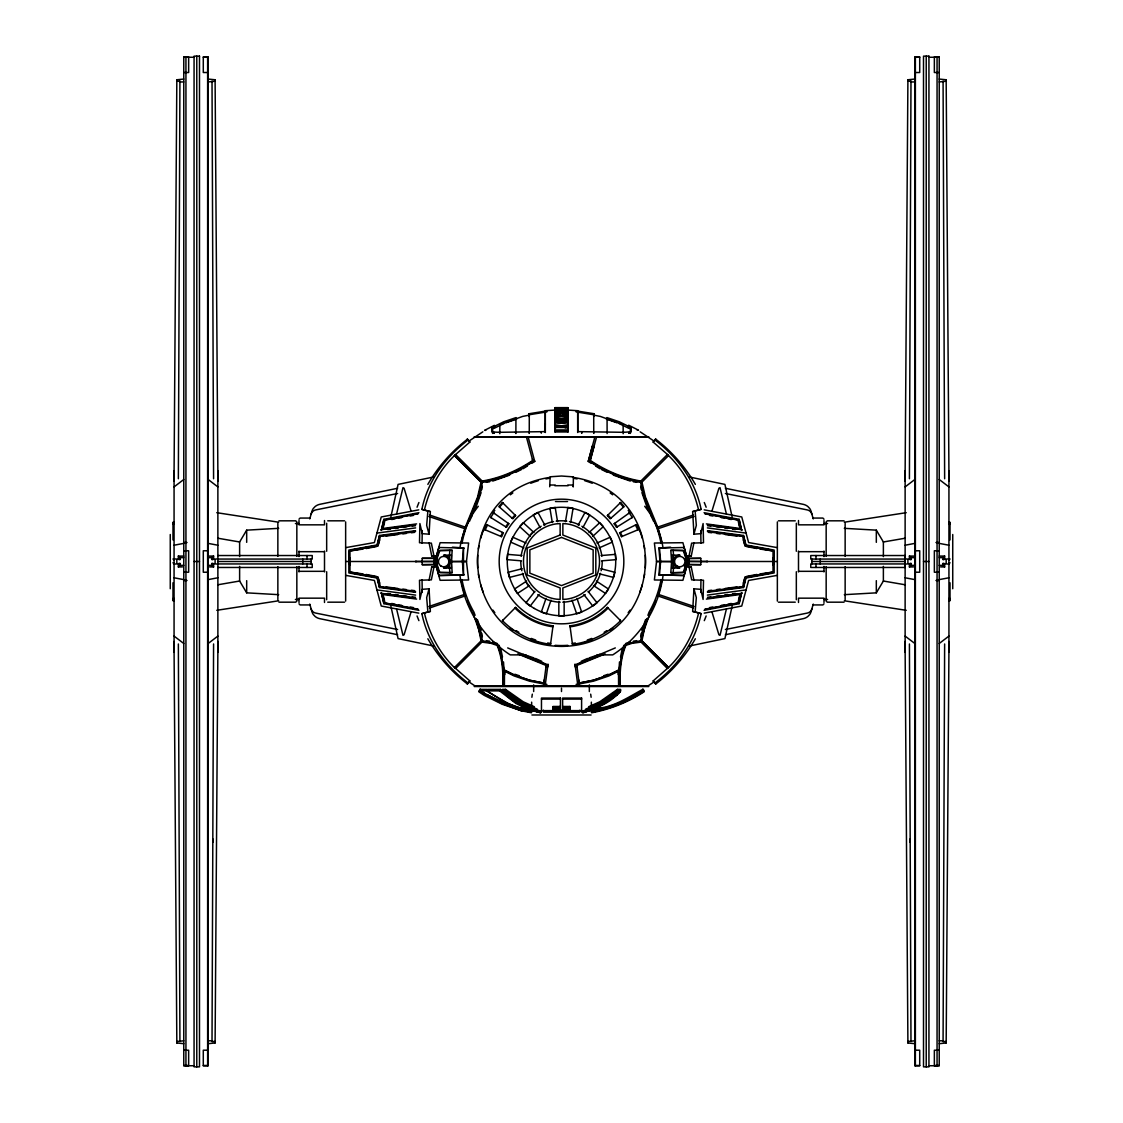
<?xml version="1.0" encoding="UTF-8"?>
<svg xmlns="http://www.w3.org/2000/svg" width="1123" height="1123" viewBox="0 0 1123 1123"><rect width="100%" height="100%" fill="white"/><g stroke="black" fill="none" stroke-linecap="round" stroke-linejoin="round"><path stroke-width="1.5" d="M415.468 530.716L379.504 535.489L377.033 544.978L348.846 550.088L348.846 559.394L348.846 572.912L377.033 578.022L379.504 587.511L415.468 592.284M348.958 552.193L348.986 561.949L350.109 561.949L350.067 557.963M414.598 531.811L380.402 536.331L377.96 545.82L349.969 550.944L349.969 558.65L349.969 572.056L377.96 577.18L380.402 586.669L414.598 591.189M505.645 422.585L522.63 416.422L529.284 415.103L529.284 416.422L528.765 413.797L546.789 410.892L546.859 411.902L528.961 414.794M545.343 412.38L545.329 432.495L545.231 431.064M568.154 407.789L554.846 407.789L568.154 407.789L568.112 410.934M594.235 416.408L594.249 413.769L576.211 410.864L576.141 411.902L594.039 414.794M744.577 579.131L745.04 577.18L773.031 572.056L773.031 550.944L745.04 545.82L742.598 536.331L708.402 531.811M707.532 592.284L743.496 587.511L745.967 578.022L774.154 572.912L774.154 563.606L774.154 550.088L745.967 544.978L743.496 535.489L707.532 530.716M492.618 433.422L492.632 428.354M529.284 415.103L529.256 433.394L528.961 431.92M555.604 428.06L554.86 427.47L568.14 427.47L568.013 431.948L554.987 431.948L554.86 428.425M178.36 478.749L179.919 81.221L176.83 81.221L176.83 79.775L183.765 79.059M208.176 1043.688L215.097 1042.958L215.097 1041.498L212.022 1041.498L213.581 643.97M212.809 842.348L212.823 838.853M515.934 418.711L515.878 433.548L515.401 432.144M909.419 478.749L910.978 81.221L907.903 81.221L907.903 79.775L914.824 79.059M939.235 1043.688L946.17 1042.958L946.17 1041.512L943.081 1041.512L944.64 643.984M429.042 580.324L431.765 566.834L434.025 566.694L431.358 579.861L419.497 580.254L419.89 599.443L422.206 589.322L429.056 588.817L430.362 611.417L421.883 613.649C427.61 641.879 445.396 665.799 468.066 682.981L467.28 684.005L469.849 680.945L454.506 667.469L481.683 640.25L476.391 620.542M499.819 433.717L499.861 424.803L504.171 423.09M685.9 556.306L688.975 556.306L691.642 543.139L703.503 542.746L703.11 523.557L700.794 533.678L693.944 534.183L692.638 511.583L701.117 509.351C695.39 481.121 677.604 457.201 654.934 440.019L655.72 438.995L653.151 442.055L668.045 454.955L667.694 456.359M174.009 481.234L176.83 79.775M215.097 1042.958L217.932 641.486M348.986 561.949L348.986 561.051L350.109 561.051L350.067 565.037M772.933 565.037L772.891 561.051L774.154 561.5L772.891 561.949L772.933 557.963M907.903 79.775L905.068 481.234L905.068 479.198M946.17 1042.958L948.991 641.514M348.986 561.051L348.958 564.027M774.014 561.949L774.042 552.193M422.037 543.139L422.262 530.533M700.738 592.467L700.963 579.861M429.449 514.966L465.975 527.375L478.131 497.517L481.655 482.722L454.478 455.517L469.849 442.055L467.28 438.995L468.066 440.019C445.396 457.201 427.61 481.121 421.883 509.351L427.877 510.937L426.67 525.367L429.056 534.183L422.206 533.678L419.89 523.557L419.497 542.746L431.358 543.139L434.025 556.306L437.1 556.306M695.362 638.776A154.427 154.427 0 0 1 655.734 684.019L654.934 682.981C677.604 665.799 695.39 641.879 701.117 613.649L695.123 612.063L696.33 597.633L693.944 588.817L700.794 589.322L703.11 599.443L703.503 580.254L691.642 579.861L688.975 566.694L691.235 566.834L693.958 580.324M531.488 710.241L530.112 710.677M502.936 685.591C503.23 672.144 502.36 657.924 497.11 645.402L491.018 643.325L481.978 642.117M503.385 684.693C503.595 671.357 502.837 657.194 497.559 644.827L491.579 642.693L482.525 641.486L455.629 668.466M504.409 685.606L504.494 670.15L514.46 675.077L529.677 680.257L543.827 683.079L543.995 682.166M433.955 561.668L434.138 558.243L435.878 558.454L422.262 558.328L421.953 561.654L435.598 561.486L421.953 561.346L422.262 564.672L435.878 564.546L422.262 564.672M688.975 564.771L689.045 561.332L701.047 561.346L700.738 564.672L687.122 564.546L700.738 564.672M435.794 564.616L438.882 575.509L463.504 575.046L462.381 561.444L463.504 547.954L452.415 547.168M568.112 417.559L561.5 416.451L554.888 417.503M568.098 424.269L561.5 423.189L554.902 424.269M568.14 427.47L565.15 427.905M449.832 572.8L449.088 561.598L451.418 561.458L449.088 561.402L449.832 550.2L452.176 550.34L451.418 561.542L452.176 572.66L439.781 572.477L436.061 561.626M463.504 575.046L463.504 547.954M670.824 572.66L671.582 561.458L670.824 550.34L673.168 550.2L673.912 561.402L671.582 561.542L673.912 561.598L673.168 572.8L670.824 572.66L683.219 572.477L686.939 561.626M578.991 682.152L579.173 683.079L593.323 680.257L608.554 675.091L618.506 670.15L618.591 685.606M618.913 670.993L608.905 675.934L593.562 681.142L579.271 683.977L579.089 683.051L593.309 680.229L608.54 675.063L618.998 669.94L623.798 645.318M618.183 674.53L618.506 670.15M544.655 431.092L545.329 423.806M427.877 510.937L430.362 511.583L429.056 534.183M695.123 612.063L692.638 611.417L693.944 588.817M687.206 564.616L684.118 575.509L658.892 574.92L660.001 561.458L658.892 548.08L670.585 547.168M659.496 575.046L660.619 561.444L659.496 547.954M544.122 681.24L544.318 679.752M546.003 666.851L546.283 664.746L522.602 655.425M547.645 667.174L548.038 664.142L545.132 685.858L474.72 685.76L469.063 681.97M543.49 685.746L546.283 664.746M550.523 644.363L553.021 625.848A64.909 64.909 0 0 1 515.597 607.403L502.444 620.654A83.509 83.509 0 0 0 550.523 644.363L550.719 643.437A82.639 82.639 0 0 1 547.659 642.974M541.033 712.235L541.174 711.182C527.403 707.644 514.755 699.98 504.381 690.364L502.851 690.364C509.575 701.833 527.389 708.894 540.57 712.754L541.033 712.235C527.15 708.669 514.418 700.949 503.96 691.249L504.381 690.364M531.867 697.271L532.316 694.168M481.781 489.656L482.314 486.245M640.657 636.727L641.191 633.316M619.489 661.938L618.998 669.94M565.459 521.676L567.845 507.399L573.081 508.27L570.695 522.546M460.991 543.209L464.768 528.666M594.249 413.769L593.716 416.422L593.716 415.103L600.37 416.436L617.355 422.599M553.021 625.848L552.839 626.788A65.794 65.794 0 0 1 515.036 608.133L515.597 607.403M594.039 431.92L593.744 433.38L593.716 415.103M661.686 581.433L658.766 592.747M688.975 556.306L691.235 556.166L693.958 542.676M620.514 657.025L622.212 648.841M390.874 516.861L398.089 484.406L433.843 476.938M396.573 514.067L402.989 487.635L404.083 488.252L411.116 511.302M726.427 608.933L720.011 635.365L718.917 634.748L711.884 611.698M732.126 606.139L724.911 638.594L689.157 646.062M350.558 550.2L377.188 545.427L379.504 535.489M772.442 572.8L745.812 577.573L743.496 587.511M430.362 511.583L424.368 510.151C429.267 489.347 439.374 469.793 455.04 455.04M692.638 611.417L698.632 612.849C693.733 633.653 683.626 653.207 667.96 667.96L666.627 667.624M486.68 694.716L503.202 702.83L522.265 709.273L522.532 708.178M686.616 566.834L682.91 580.296L654.386 579.973L656.562 561.332L671.68 561.542L656.562 561.668L654.386 543.027L682.91 542.704L686.616 556.166L691.235 556.166M744.521 579.314L742.598 586.669L708.402 591.189M379.504 587.511L377.188 577.573L350.558 572.8M383.912 603.683L381.329 592.621L383.912 603.683L418.935 610.322M418.303 609.256L384.81 602.897L382.55 594.474L382.732 593.772L415.131 598.208M384.81 602.897L384.992 602.195M738.008 520.805L738.19 520.103L704.697 513.744M739.088 519.317L741.671 530.379L739.088 519.317L704.065 512.678M707.869 524.792L740.268 529.228L738.19 520.103M772.442 550.2L745.812 545.427L743.496 535.489M379.714 539.938L377.96 545.82M743.286 583.062L745.04 577.18M383.912 519.317L381.329 530.379L383.912 519.317L418.935 512.678M415.131 524.792L382.732 529.228L382.55 528.526L384.81 520.103L418.303 513.744M382.732 529.228L384.543 522.49M591.175 463.28L588.255 461.469L592.411 445.943M593.983 446.477L590.066 461.09C605.185 471.211 622.296 478.58 640.264 481.641L667.469 454.464M738.457 600.51L740.268 593.772L707.869 598.208M704.697 609.256L738.19 602.897L740.268 593.772M739.088 603.683L741.671 592.621L739.088 603.683L704.065 610.322M349.969 572.056L362.897 573.909M480.153 689.382L478.735 691.698L484.21 695.362L502.346 704.303L521.493 710.803L502.557 703.798L479.044 691.249M588.255 461.469L594.811 437.17L648.28 437.24M590.066 461.09L596.524 437.156M773.031 550.944L760.103 549.091M429.056 588.817L426.67 597.633L427.877 612.063M693.944 534.183L696.33 525.367L695.123 510.937M437.156 556.896L438.461 552.221M684.539 570.779L685.844 566.104M435.794 558.384L438.882 547.491L464.108 548.08M309.737 518.91L312.166 510.628A9.447 9.447 0 0 1 313.359 508.41L315.128 506.543A10.991 10.991 0 0 1 319.873 504.311L397.612 488.28M813.263 604.09L810.834 612.372A9.447 9.447 0 0 1 809.641 614.59L807.872 616.457A10.991 10.991 0 0 1 803.127 618.689L725.388 634.72M411.116 611.698L404.083 634.748L402.989 635.365L396.573 608.933M711.884 511.302L718.917 488.252L720.011 487.635L726.427 514.067M479.886 690.827L486.399 690.827L487.27 689.382L480.841 689.382L479.886 690.827L503.511 703.391L520.286 709.118L522.967 709.118L523.472 707.476M350.109 561.051L350.109 561.949M377.96 577.18L379.714 583.062M745.04 545.82L743.286 539.938M772.891 561.949L772.891 561.051M481.051 492.758L475.113 509.674M641.921 630.214L645.514 619.77M520.286 709.118L520.833 707.476M465.301 527.136L477.556 497.096L481.051 482.188L454.506 455.643M463.308 535.194L465.441 528.891L428.93 516.496M630.368 429.084L631.098 427.596L619.363 421.813L606.953 417.602L606.42 419.174L617.187 422.824M436.061 561.374L439.781 550.523L452.176 550.34M546.017 598.405L541.314 612.105L546.34 613.818L551.042 600.131M646.609 620.528L641.303 640.25L668.48 667.455L653.151 680.945L655.72 684.005M650.175 612.695L644.209 629.694L641.949 640.812L668.494 667.357M646.722 618.576L642.061 632.151L640.728 640.728L625.076 644.363M647.915 615.32L649.094 612.077A101.14 101.14 0 0 0 661.012 579.608M582.43 712.754C595.611 708.894 613.425 701.833 620.149 690.364L618.619 690.364C608.245 699.98 595.597 707.644 581.826 711.182L583.188 712.754L590.459 710.269L583.497 712.235L583.356 711.182L586.122 710.41M620.57 691.249L616.527 695.362L602.939 704.303L581.967 712.235M505.575 689.382L502.571 689.382L502.107 690.308L505.168 690.308L505.575 689.382L523.262 701.791L534.394 706.76M503.609 690.378L502.599 691.698M628.894 433.338L629.596 431.892L631.098 431.962L631.098 426.866M650.919 611.193L656.071 600.665M484.364 529.495L486.75 524.638L503.413 532.849L501.532 536.654L484.364 529.495L485.15 529.874L487.536 525.031M502.627 532.47L500.746 536.275L501.532 536.654M504.087 670.993L514.095 675.934L529.438 681.142L543.729 683.977L543.911 683.065L529.677 680.243L514.46 675.077L504.002 669.94L503.511 661.952M628.908 433.31L629.596 431.892L623.883 432.313M500.409 689.382L488.042 689.382L487.129 690.884L499.637 690.884L500.409 689.382L504.101 693.003M578.177 525.115L585.069 512.383L589.729 514.91L582.837 527.642M239.62 556.615L239.62 541.974L246.681 530.154L278.672 528.329M844.328 594.671L876.319 592.846L883.38 581.026L883.38 566.385M595.106 585.041L597.282 581.7M491.439 517.928L490.709 517.45L493.713 512.958L494.443 513.436M490.709 517.45L506.459 527.277L508.831 523.753L493.713 512.958M499.202 645.332L504.002 669.94M653.151 442.055L653.937 441.03L640.138 431.808M534.871 591.372L525.985 602.798L530.168 606.069L539.068 594.643M549.709 486.764L550.158 476.784L561.5 476.012L573.376 476.882L573.263 486.891L572.842 486.203M502.402 502.486L498.851 506.557L512.804 518.798L515.597 515.597L502.402 502.486L503.062 503.062L499.496 507.133M512.144 518.222L514.952 515.022L515.597 515.597M502.444 620.654L503.062 619.938M468.066 682.981L469.849 680.945M530.435 534.702L532.232 532.751M536.878 710.41L539.644 711.182L539.503 712.235L532.541 710.269L534.071 710.269M299.013 519.163L300.094 518.068L310.088 518.068M456.359 667.638L454.941 668.059C439.444 653.151 429.239 633.681 424.368 612.849L430.362 611.417M823.987 603.837L822.906 604.932L812.912 604.932M179.919 565.346L179.919 563.423L178.346 564.209L178.346 566.918L179.919 565.346L183.765 565.346M212.022 557.654L213.595 556.082L213.595 558.791L212.022 559.577L212.022 557.654L208.176 557.654M607.403 515.597L620.598 502.486L624.149 506.557L610.196 518.798L607.403 515.597L608.048 515.022L610.856 518.222M668.494 455.643L641.345 482.722L643.633 493.811L649.571 510.656L657.025 527.361L693.551 514.966M910.978 565.346L910.978 563.423L909.405 564.209L909.405 566.918L910.978 565.346L914.824 565.346M943.081 557.654L944.654 556.082L944.654 558.791L943.081 559.577L943.081 557.654L939.235 557.654M533.593 710.803L519.051 703.798L520.581 703.798M585.588 709.203L600.005 702.759L617.804 690.252L620.865 690.252L620.429 689.382L617.425 689.382L599.738 701.791L588.606 706.76M602.419 703.798L615.193 694.884L619.04 691.249L618.619 690.364M620.401 691.698L615.193 694.884M616.148 695.362L620.022 691.698L619.391 690.378M589.084 532.499L599.738 522.7L603.332 526.603L592.677 536.415M620.598 502.486L619.938 503.062L623.504 507.133M507.807 694.884L506.473 695.362L502.43 691.249M174.065 486.905L183.765 479.507M208.176 643.493L217.876 636.095M905.124 486.905L914.824 479.507M939.235 643.493L948.935 636.095M506.852 695.362L502.978 691.698L503.96 691.249M605.395 702.759L614.604 695.881M632.291 517.45L616.541 527.277L614.169 523.753L629.287 512.958L632.291 517.45L631.561 517.928M602.125 702.816L616.345 693.972M602.939 704.303L616.724 694.884M482.862 431.808L469.063 441.03L469.849 442.055M628.557 513.436L629.287 512.958M614.169 523.753L614.899 523.262L617.257 526.799L616.541 527.277M474.72 685.76L648.28 685.76L653.937 681.97M591.526 712.235C610.14 708.852 628.15 701.594 643.956 691.249M642.96 689.031L643.76 690.238L637.976 693.972L620.036 702.816L601.086 709.245L591.33 711.196L591.639 712.768C610.308 709.371 628.389 702.086 644.251 691.698L642.707 689.382C627.504 697.565 610.701 709.357 592.677 708.178M526.617 581.11L514.488 589.028L517.394 593.477L529.523 585.56M526.476 437.156L532.709 460.43C517.478 470.565 500.311 478.061 482.202 481.037M532.386 459.04L532.934 461.104C517.815 471.225 500.718 478.58 482.736 481.641L455.531 454.464M523.065 468.712L527.445 466.003M531.825 463.28L534.745 461.469L528.189 437.17L474.72 437.24M604.006 703.475L592.874 709.203C610.954 710.438 628.571 698.225 643.282 690.238A56.262 6.106 -33.3 0 0 642.861 690.14M492.113 428.214L495.061 426.768L494.359 425.364L484.575 430.348L485.796 430.376M494.092 428.354L504.269 423.343M515.71 472.348L521.591 469.442M635.464 525.031L637.85 529.874L638.636 529.495L636.25 524.638L619.587 532.849L621.468 536.654L622.254 536.275L620.373 532.47M605.199 653.895L576.857 665.476L579.51 685.746M589.491 709.259L601.409 703.545M590.263 709.245L600.679 704.247M588.929 710.269L603.949 703.798L603.332 704.303M581.223 661.307L587.483 658.471M576.997 666.851L576.717 664.746L600.398 655.411M648.28 685.76L577.868 685.858L575.102 664.872L615.32 647.915M597.001 543.027L610.266 537.215L612.4 542.072L599.135 547.898M621.468 536.654L638.636 529.495M509.674 475.113L492.758 481.051M505.813 422.81L516.58 419.16L516.047 417.602L503.637 421.813L491.902 427.596L492.632 429.084M428.93 606.504L464.768 594.334M694.07 516.496L657.559 528.891L659.692 535.194M429.449 608.034L466.003 595.625M589.042 657.952L599.921 654.26M603.655 675.765L608.189 674.221M626.016 643.297L630.214 641.921M692.638 511.583L701.117 509.351M421.883 613.649L424.368 612.849M174.009 564.209L179.919 563.423M212.022 559.577L217.932 558.791M905.068 564.209L910.978 563.423M943.081 559.577L948.991 558.791M522.139 568.729L508.101 572.281L509.407 577.433L523.444 573.867M689.045 561.332L687.402 561.514L701.047 561.654L700.738 558.328L687.122 558.454L700.738 558.328M397.612 493.488L315.942 509.87A6.148 6.148 0 0 0 311.099 514.025M725.388 629.512L807.058 613.13A6.148 6.148 0 0 0 811.901 608.975M550.424 477.331C446.729 491.972 456.794 645.416 561.5 646.399C666.206 645.416 676.271 491.972 572.576 477.331M384.094 520.019L417.447 513.674M391.688 519.528L395.029 518.896M398.384 518.264L401.725 517.619M410.106 516.033L413.446 515.401M709.554 607.599L712.894 606.967M721.275 605.381L724.616 604.736M727.971 604.104L731.312 603.472M705.553 609.326L738.906 602.981M174.065 545.216L183.765 543.392M418.781 509.856L381.244 516.973L374.394 542.549L345.645 547.645M208.176 579.608L217.876 577.784M905.124 545.216L914.824 543.392M704.219 613.144L741.756 606.027L748.606 580.451L777.355 575.355M939.235 579.608L948.935 577.784M366.098 548.529L376.387 546.606M746.613 576.394L756.902 574.471M594.446 710.326L597.576 709.764M362.897 549.091L349.969 550.944M760.103 573.909L773.031 572.056M218.101 584.732L239.62 581.026L246.681 592.846L278.672 594.671M844.328 528.329L876.319 530.154L883.38 541.974L904.899 538.268M594.418 710.522L597.001 710.101M434.025 564.771L433.955 561.332M688.862 558.243L689.045 561.668M486.245 482.314L489.656 481.781M633.316 641.191L636.727 640.657M216.767 610.308L278.672 600.791M844.328 522.209L906.233 512.692M530.323 708.178L526.954 708.557M395.282 528.442L398.44 527.978M724.56 595.022L727.718 594.558M379.644 536.036L415.594 531.235M743.356 586.964L707.406 591.765M382.55 528.526L416.605 523.908M381.146 529.677L415.356 525.031M387.519 529.523L390.607 529.101M376.935 533.088L415.622 527.894M746.065 589.912L707.378 595.106M732.393 593.899L735.481 593.477M741.854 593.323L707.644 597.969M740.45 594.474L706.395 599.092M594.811 437.17L528.189 437.17M403.466 527.305L406.905 526.841M412.085 526.168L415.524 525.704M707.476 597.296L710.915 596.832M716.095 596.159L719.534 595.695M641.022 642.117L631.982 643.325L625.904 645.346C620.64 657.881 619.77 672.13 620.064 685.591M386.003 536.106L397.823 534.548M402.89 533.888L406.273 533.439M411.341 532.779L414.724 532.33M708.276 590.67L711.659 590.221M716.727 589.561L720.11 589.112M725.177 588.452L736.997 586.894M601.072 555.562L615.502 554.355L615.951 559.661L601.521 560.854M436.721 564.546L434.952 564.616L434.671 561.5L434.952 558.384L436.721 558.454M658.892 548.08L684.118 547.491L687.206 558.384M683.233 547.547L684.118 547.491M686.939 561.374L683.219 550.523L673.814 550.34M439.781 572.477L452.176 572.66M438.882 575.509L464.108 574.92M686.279 558.454L688.048 558.384L688.329 561.5L688.048 564.616L686.279 564.546M545.132 685.858L577.868 685.858M554.846 408.716L568.154 408.716M556.545 409.305L568.154 409.614L561.5 408.491L554.846 409.6L561.5 409.179M559.844 414.443L554.846 414.092L568.154 414.092L563.156 414.443M561.318 420.002L554.86 419.791L568.14 419.791L561.5 419.988M554.86 485.712L568.14 485.712M554.846 410.232L568.154 410.246M499.131 432.313L545.231 431.625L545.231 410.709L554.987 410.077L554.987 431.948M480.153 689.017L479.675 690.308A56.262 6.106 33.3 0 1 480.068 690.14M449.186 550.34L439.781 550.523M683.219 572.477L673.168 572.8M554.874 430.039L568.126 430.039M434.025 558.229L422.262 558.328M519.345 702.816L520.875 702.816M602.897 702.83L603.655 702.816M590.165 710.803L589.407 710.803M540.57 712.754L532.835 710.803M508.186 693.972L506.655 693.972M429.042 542.676L431.765 556.166L436.384 556.166L440.09 542.704L468.614 543.027L466.438 561.668L451.32 561.542L466.438 561.332L468.614 579.973L440.09 580.296L436.384 566.834M183.765 57.259L194.068 57.259M203.291 57.259L208.176 57.259M914.824 57.259L919.709 57.259M928.932 57.259L939.235 57.259M183.765 72.518L188.65 72.518L188.65 56.908L183.765 56.908L183.765 1065.839L188.65 1065.839L188.65 1050.23L183.765 1050.23M208.176 72.518L203.291 72.518L203.291 56.908L208.176 56.908L208.176 1065.839L203.291 1065.839L203.291 1050.202L208.176 1050.202M914.824 72.518L919.709 72.518L919.709 56.908L914.824 56.908L914.824 1065.839L919.709 1065.811L919.709 1050.202L914.824 1050.202M939.235 72.518L934.35 72.518L934.35 56.908L939.235 56.908L939.235 1065.839L934.35 1065.839L934.35 1050.23L939.235 1050.23M208.176 79.059L215.097 79.775L217.932 481.234M939.235 79.059L946.17 79.775L948.991 481.234M208.176 81.951L215.097 81.221L215.097 79.775M939.235 81.951L946.17 81.221L946.17 79.775M183.765 81.951L179.919 81.951L179.919 81.221M914.824 81.951L910.978 81.951L910.978 81.221M555.127 407.635L567.873 407.635M474.187 436.791L648.813 436.791M549.863 485.024L555.253 485.024M567.747 485.024L573.137 485.024M555.478 501.532L567.522 501.532M812.912 518.068L822.906 518.068L823.987 519.163M278.939 520.819L295.756 520.819L296.837 521.914L296.837 556.376M327.748 520.819L344.564 520.819M778.436 520.819L795.252 520.819M844.061 520.819L827.244 520.819L826.163 521.914L826.163 556.376M174.065 522.167L172.984 522.265L172.984 539.938M948.935 522.167L950.016 522.265L950.016 539.938M172.984 522.588L174.065 522.686M948.935 522.686L950.016 522.588M295.405 523.543L298.886 523.543M824.114 523.543L827.595 523.543M172.984 523.908L174.065 523.908M948.935 523.908L950.016 523.908M172.984 524.329L174.065 524.329M948.935 524.329L950.016 524.329M183.765 542.521L187.022 542.521M935.978 542.521L939.235 542.521M670.824 550.34L683.219 550.523M183.765 550.775L188.65 550.775L188.65 572.225L183.765 572.225M208.176 550.775L203.291 550.775L203.291 572.225L208.176 572.225M914.824 550.775L919.709 550.775L919.709 572.225L914.824 572.225M939.235 550.775L934.35 550.775L934.35 572.225L939.235 572.225M299.013 551.674L324.505 551.674M798.495 551.674L823.987 551.674M217.932 555.534L312.236 555.534L312.236 559.057L217.932 559.057M178.346 556.082L179.919 557.654L179.919 559.577L178.346 558.791L178.346 556.082L183.765 556.082M208.176 556.082L213.595 556.082M909.405 556.082L910.978 557.654L910.978 559.577L909.405 558.791L909.405 556.082L914.824 556.082M939.235 556.082L944.654 556.082M179.919 557.654L183.765 557.654M910.978 557.654L914.824 557.654M174.065 559.001L172.984 559.001L174.065 559.844M948.935 559.001L950.016 559.001L948.935 559.844M905.068 559.057L810.764 559.057L810.764 555.534L905.068 555.534L905.068 567.466L810.764 567.466L810.764 563.943L905.068 563.943M174.009 558.791L179.919 559.577M905.068 558.791L910.978 559.577M194.068 561.5L199.487 561.5M217.932 561.5L311.141 561.5M345.645 561.5L416.633 561.5M706.367 561.5L777.355 561.5M811.859 561.5L905.068 561.5M923.513 561.5L928.932 561.5M174.065 562.805L172.984 562.805L174.065 563.648M948.935 562.805L950.016 562.805L948.935 563.648M212.022 563.423L213.595 564.209L213.595 566.918L212.022 565.346L212.022 563.423L217.932 564.209M943.081 563.423L944.654 564.209L944.654 566.918L943.081 565.346L943.081 563.423L948.991 564.209M217.932 563.943L312.236 563.943L312.236 567.466L217.932 567.466M208.176 565.346L212.022 565.346M939.235 565.346L943.081 565.346M178.346 566.918L182.403 566.918M209.524 566.918L213.595 566.918M685.9 566.694L691.235 566.834M909.405 566.918L913.476 566.918M940.597 566.918L944.654 566.918M299.013 571.326L324.505 571.326M798.495 571.326L823.987 571.326M183.765 580.479L187.022 580.479M935.978 580.479L939.235 580.479M172.984 598.447L174.065 598.447M948.935 598.447L950.016 598.447M172.984 598.868L174.065 598.868M948.935 598.868L950.016 598.868M295.405 599.457L298.886 599.457M824.114 599.457L827.595 599.457M172.984 600.005L174.065 600.005M948.935 600.005L950.016 600.005M172.984 600.286L174.065 600.286M948.935 600.286L950.016 600.286M172.984 600.426L174.065 600.426M948.935 600.426L950.016 600.426M174.065 600.707L172.984 600.707L172.984 582.795M948.935 600.707L950.016 600.707L950.016 582.795M278.939 602.181L295.756 602.181L296.837 601.086L296.837 566.624M327.748 602.181L344.564 602.181M778.436 602.181L795.252 602.181M844.061 602.181L827.244 602.181L826.163 601.086L826.163 566.624M310.088 604.932L300.094 604.932L299.013 603.837M525.887 654.877L510.249 654.877A111.753 111.753 0 0 1 459.869 574.836M597.113 654.877L612.751 654.877A111.753 111.753 0 0 0 663.131 574.836M543.7 684.37L546.901 684.37M576.099 684.37L579.3 684.37M474.187 686.532L648.813 686.532M541.468 699.096L560.447 699.096M562.623 699.096L581.602 699.096M553.049 706.985L559.563 706.985M563.465 706.985L569.979 706.985M553.049 707.195L559.563 707.195M563.465 707.195L569.979 707.195M553.049 708.445L559.563 708.445M563.465 708.445L569.979 708.445M553.049 709.904L559.563 709.904M563.465 709.904L569.979 709.904M559.001 710.227L562.469 710.227M543.434 711.238L579.763 711.238M531.923 714.986L591.077 714.986M183.765 1040.796L176.83 1041.512L176.83 1042.958L183.765 1043.688M208.176 1040.782L212.022 1040.782L212.022 1041.498M914.824 1040.782L907.903 1041.498L907.903 1042.958L914.824 1043.688M939.235 1040.796L943.081 1040.796L943.081 1041.512M183.765 1065.488L188.65 1065.488M203.291 1065.46L208.176 1065.488M914.824 1065.46L919.709 1065.488M934.35 1065.488L939.235 1065.488M194.068 1065.741L185.941 1065.741L185.941 57.259M928.932 1065.741L937.059 1065.741L937.059 57.259M431.765 566.834L437.1 566.694M592.874 710.606L591.512 710.171M614.814 693.972L615.586 693.972M637.274 430.249L638.524 430.221L628.712 425.224L627.939 426.768L630.887 428.214M623.869 432.313L577.769 431.625L577.769 410.709L568.013 410.077L568.013 431.948M431.765 556.166L434.025 556.306M499.117 432.313L491.902 431.962L491.902 426.866M438.882 547.491L439.767 547.547M684.118 575.509L658.892 574.92M521.928 555.548L507.498 554.355L507.049 559.647L521.479 560.84M522.265 709.273L530.112 709.273L518.966 703.545M708.276 532.33L711.659 532.779M716.727 533.439L720.11 533.888M725.177 534.548L736.997 536.106M386.003 586.894L397.823 588.452M402.89 589.112L406.273 589.561M411.341 590.221L414.724 590.67M706.395 523.908L740.45 528.526M707.644 525.031L741.854 529.677M707.476 525.704L710.915 526.168M716.095 526.841L719.534 527.305M707.378 527.894L746.065 533.088M707.406 531.235L743.356 536.036M415.594 591.765L379.644 586.964M415.622 595.106L376.935 589.912M403.466 595.695L406.905 596.159M412.085 596.832L415.524 597.296M415.356 597.969L381.146 593.323M416.605 599.092L382.55 594.474M732.393 529.101L735.481 529.523M387.519 593.477L390.607 593.899M724.56 527.978L727.718 528.442M395.282 594.558L398.44 595.022M844.328 600.791L906.233 610.308M216.767 512.692L278.672 522.209M633.344 481.781L636.755 482.314M486.273 640.672L489.67 641.191M525.929 710.101L528.526 710.522L525.41 709.834M883.38 581.026L904.899 584.732M218.101 538.268L239.62 541.974M777.355 547.645L748.606 542.549L741.756 516.973L704.219 509.856M345.645 575.355L374.394 580.451L381.244 606.027L418.781 613.144M746.613 546.606L756.902 548.529M366.098 574.471L376.387 576.394M939.235 543.392L948.935 545.216M905.124 577.784L914.824 579.608M208.176 543.392L217.876 545.216M174.065 577.784L183.765 579.608M705.553 513.674L738.906 520.019M709.554 515.401L712.894 516.033M721.275 517.619L724.616 518.264M727.971 518.896L731.312 519.528M391.688 603.472L395.029 604.104M398.384 604.736L401.725 605.381M410.106 606.967L413.446 607.599M384.094 602.981L417.447 609.326M521.634 710.269L531.474 712.235M521.493 710.803L531.361 712.754L531.74 711.196L521.914 709.245L502.964 702.816L486.512 694.702M725.388 493.488L807.058 509.87A6.148 6.148 0 0 1 811.901 514.025M397.612 629.512L315.942 613.13A6.148 6.148 0 0 1 311.099 608.975M725.388 488.28L803.127 504.311A10.991 10.991 0 0 1 807.886 506.543L809.641 508.41A9.447 9.447 0 0 1 810.834 510.628L813.263 518.91M640.798 481.037C622.689 478.061 605.522 470.565 590.291 460.43M397.612 634.72L319.873 618.689A10.991 10.991 0 0 1 315.114 616.457L313.359 614.59A9.447 9.447 0 0 1 312.166 612.372L309.737 604.09M689.157 476.938L724.911 484.406L732.126 516.861M433.843 646.062L398.089 638.594L390.874 606.139M600.861 568.729L614.899 572.281L613.593 577.433L599.556 573.881M421.883 509.351L424.368 510.151M698.632 612.849L701.117 613.649M497.924 644.363L482.272 640.728L480.939 632.151L476.278 618.576M630.242 481.051L613.34 475.113M492.772 641.921L496.97 643.311M658.232 594.334L694.07 606.504M656.997 595.625L693.551 608.034M523.079 654.26L533.958 657.952M514.811 674.235L519.345 675.765M507.68 647.915L547.898 664.872M522.967 709.118L507.694 703.391L486.399 690.827M525.999 543.027L512.734 537.201L510.6 542.072L523.865 547.884M537.412 709.273L522.981 702.83L505.168 690.308M546.143 665.476L517.801 653.895M535.517 658.485L541.777 661.321M521.591 703.545L533.509 709.259M522.321 704.247L532.737 709.245M618.829 423.104L623.139 424.803L623.167 433.717M618.731 423.343L628.908 428.368M601.409 469.442L607.304 472.348M588.48 460.795C604.272 471.113 621.903 479.689 640.728 482.272L642.061 490.849L649.094 510.923A101.14 101.14 0 0 1 661.012 543.392M595.555 465.989L599.935 468.712M596.383 581.11L608.498 589.042L605.592 593.491L593.477 585.56M485.178 693.972L479.577 690.28L485.024 693.972M508.831 523.753L508.101 523.262L505.743 526.799L506.459 527.277M508.831 694.955L520.103 702.83M520.061 704.303L503.371 691.698M506.276 694.884L519.668 704.303M508.214 695.937L516.468 701.791M487.129 690.884C499.272 699.039 512.832 707.883 527.613 709.189L515.934 703.461L499.637 690.884M508.368 695.937L517.577 702.83M939.235 479.507L948.935 486.905M905.124 636.095L914.824 643.493M208.176 479.507L217.876 486.905M174.065 636.095L183.765 643.493M533.916 532.499L523.276 522.686L519.668 526.603L530.323 536.401M572.477 644.391L569.979 625.848A64.909 64.909 0 0 0 607.403 607.403L620.584 620.668A83.523 83.523 0 0 1 572.477 644.391L572.281 643.437A82.639 82.639 0 0 0 575.341 642.974M667.371 668.466L640.461 641.486L631.421 642.679L625.413 644.784C620.205 657.194 619.377 671.329 619.615 684.679M590.768 532.751L592.565 534.702M667.96 455.04C683.626 469.793 693.733 489.347 698.632 510.151M619.938 619.938L620.584 620.668M607.403 607.403L608.048 608.133A65.794 65.794 0 0 1 570.161 626.816L569.979 625.848M653.151 680.945L654.934 682.981M588.115 591.386L597.015 602.812L592.818 606.069L583.932 594.643M525.718 581.7L527.894 585.041M544.837 525.115L537.945 512.383L533.271 514.91L540.163 527.642M494.092 433.296L493.39 431.892L494.092 433.324M466.929 600.665L472.081 611.193M617.425 689.382L617.804 690.252M475.085 615.32L473.906 612.077A101.14 101.14 0 0 1 461.988 579.608M647.887 509.66L641.949 492.758M477.472 619.784L481.079 630.228M472.825 612.695L478.791 629.694L481.051 640.812M576.983 598.405L581.686 612.105L576.661 613.832L571.958 600.131M657.699 527.136L645.444 497.096L641.949 482.188M658.232 528.666L662.009 543.209M534.745 461.469L534.52 460.795C518.728 471.113 501.097 479.689 482.272 482.272L480.939 490.849L473.906 510.923A101.14 101.14 0 0 0 461.988 543.392M464.234 592.747L461.314 581.433M684.539 552.221L685.844 556.896M437.156 566.104L438.461 570.779M738.457 522.49L740.268 529.228M382.732 593.772L384.543 600.51M738.008 602.195L738.19 602.897M384.81 520.103L384.992 520.805M600.468 708.178L600.721 709.203M500.788 648.841L502.486 657.039M541.146 431.765L541.328 433.183M576.717 664.746L576.857 665.476M575.102 664.872L574.962 664.128L575.355 667.174M557.555 521.676L555.169 507.399L549.933 508.27L552.305 522.546M640.686 486.245L641.219 489.656M481.809 633.33L482.329 636.727M590.684 694.168L591.133 697.271M578.682 679.738L578.878 681.24M504.494 670.15L504.817 674.544M554.846 407.789L554.888 410.92M774.042 564.027L774.014 561.051M700.738 530.533L700.963 543.139M422.037 579.861L422.262 592.467M907.903 1042.958L905.068 641.486L905.068 643.535M174.009 641.514L176.83 1042.958M607.122 433.562L607.066 418.711M943.081 81.221L944.64 478.749M909.419 643.97L910.978 1041.498M910.177 838.853L910.192 842.348M630.368 428.368L630.382 433.422M212.022 81.221L213.581 478.749M178.36 643.984L179.919 1041.512M577.657 412.38L577.671 432.495M528.765 413.797L528.765 416.436M952.739 534.506L952.739 588.733M948.935 470.635L948.935 652.365M946.17 559.577L946.17 563.423M926.222 56.15L926.222 1066.85M915.371 57.259L915.371 1065.741M907.903 559.577L907.903 563.423M905.124 470.635L905.124 652.365M883.38 541.974L883.38 556.615M876.319 530.154L876.319 542.339M876.319 580.661L876.319 592.846M845.142 523.262L845.142 556.376M845.142 566.624L845.142 599.738M823.987 520.525L823.987 524.834L798.495 524.834L798.495 520.525M823.987 551.112L823.987 556.587M823.987 566.413L823.987 571.888M823.987 602.475L823.987 598.166L798.495 598.166L798.495 602.475M820.267 559.057L820.267 563.943M815.972 555.534L815.972 559.057M815.972 563.943L815.972 567.466M811.859 559.057L811.859 563.943M798.495 551.112L798.495 571.888M796.333 523.262L796.333 551.253M796.333 571.747L796.333 599.738M777.355 521.914L777.355 601.086M591.358 702.156L591.358 705.497M589.336 684.862L589.336 691.529M579.763 710.227L579.763 712.164L543.434 712.164L543.434 710.227M564.153 601.437L564.153 615.909L558.833 615.909L558.833 601.437M561.5 688.202L561.5 691.529M533.664 684.862L533.664 691.529M531.642 702.156L531.642 705.497M345.645 521.914L345.645 601.086M326.667 523.262L326.667 551.253M326.667 571.747L326.667 599.738M324.505 520.525L324.505 524.834L299.013 524.834L299.013 520.525M324.505 551.112L324.505 571.888M324.505 602.475L324.505 598.166L299.013 598.166L299.013 602.475M311.141 559.057L311.141 563.943M307.028 555.534L307.028 559.057M307.028 563.943L307.028 567.466M302.733 559.057L302.733 563.943M299.013 551.112L299.013 556.587M299.013 566.413L299.013 571.888M277.858 523.262L277.858 556.376M277.858 566.624L277.858 599.738M246.681 530.154L246.681 542.339M246.681 580.661L246.681 592.846M239.62 566.385L239.62 581.026M217.876 470.635L217.876 652.365M215.097 559.577L215.097 563.423M207.629 57.259L207.629 1065.741M196.778 56.15L196.778 1066.85M176.83 559.577L176.83 563.423M174.065 470.635L174.065 652.365M170.261 534.506L170.261 588.733M644.7 506.291A86.948 86.948 0 0 1 662.893 547.083M460.107 547.083A86.948 86.948 0 0 1 478.3 506.291M645.318 555.211A84.057 84.057 0 0 1 645.318 567.789M644.616 574.021A84.057 84.057 0 0 1 644.097 577.124M642.272 584.76A84.057 84.057 0 0 1 639.745 592.214M630.045 610.14A84.057 84.057 0 0 1 628.192 612.667M612.667 628.192A84.057 84.057 0 0 1 610.14 630.045M592.214 639.745A84.057 84.057 0 0 1 584.76 642.272M577.124 644.097A84.057 84.057 0 0 1 574.021 644.616M567.789 645.318A84.057 84.057 0 0 1 555.211 645.318M548.979 644.616A84.057 84.057 0 0 1 545.876 644.097M538.24 642.272A84.057 84.057 0 0 1 530.786 639.745M512.86 630.045A84.057 84.057 0 0 1 510.333 628.192M494.808 612.667A84.057 84.057 0 0 1 492.955 610.14M483.255 592.214A84.057 84.057 0 0 1 480.728 584.76M478.903 577.124A84.057 84.057 0 0 1 478.384 574.021M477.682 567.789A84.057 84.057 0 0 1 477.682 555.211M478.384 548.979A84.057 84.057 0 0 1 478.903 545.876M480.728 538.24A84.057 84.057 0 0 1 483.255 530.786M492.955 512.86A84.057 84.057 0 0 1 494.808 510.333M510.333 494.808A84.057 84.057 0 0 1 512.86 492.955M530.786 483.255A84.057 84.057 0 0 1 538.24 480.728M545.876 478.903A84.057 84.057 0 0 1 548.979 478.384M574.021 478.384A84.057 84.057 0 0 1 577.124 478.903M584.76 480.728A84.057 84.057 0 0 1 592.214 483.255M610.14 492.955A84.057 84.057 0 0 1 612.667 494.808M628.192 510.333A84.057 84.057 0 0 1 630.045 512.86M639.745 530.786A84.057 84.057 0 0 1 642.272 538.24M644.097 545.876A84.057 84.057 0 0 1 644.616 548.979M469.358 521.563A100.466 100.466 0 0 1 472.165 515.611M650.905 515.611A100.466 100.466 0 0 1 653.726 521.563M685.339 558.37A6.457 6.457 0 0 1 684.314 566.16M437.423 563.269A6.457 6.457 0 0 1 437.423 559.928M706.142 615.951A154.427 154.427 0 0 1 704.289 620.64M467.477 684.019A154.427 154.427 0 0 1 427.849 638.776M418.907 620.64A154.427 154.427 0 0 1 417.054 615.951M417.054 507.231A154.427 154.427 0 0 1 418.907 502.528M427.849 484.392A154.427 154.427 0 0 1 467.477 439.163M655.734 439.163A154.427 154.427 0 0 1 695.362 484.392M704.289 502.528A154.427 154.427 0 0 1 706.142 507.231M602.209 561.5A40.709 40.709 0 0 1 601.142 570.751M600.454 573.32A40.709 40.709 0 0 1 596.748 581.854M596.06 582.991A40.709 40.709 0 0 1 588.34 592.102M585.209 594.586A40.709 40.709 0 0 1 577.082 599.106M575.832 599.598A40.709 40.709 0 0 1 562.834 602.181M560.166 602.181A40.709 40.709 0 0 1 547.168 599.598M545.918 599.106A40.709 40.709 0 0 1 537.791 594.586M534.66 592.102A40.709 40.709 0 0 1 526.94 582.991M526.252 581.854A40.709 40.709 0 0 1 522.546 573.32M521.858 570.751A40.709 40.709 0 0 1 520.791 561.5M521.142 556.194A40.709 40.709 0 0 1 541.146 526.252M543.504 524.988A40.709 40.709 0 0 1 553.555 521.577M556.194 521.142A40.709 40.709 0 0 1 566.806 521.142M569.445 521.577A40.709 40.709 0 0 1 579.496 524.988M581.854 526.252A40.709 40.709 0 0 1 601.858 556.194M606.771 630.635A82.639 82.639 0 0 1 604.146 632.291M591.695 638.426A82.639 82.639 0 0 1 587.329 639.998M535.671 639.998A82.639 82.639 0 0 1 531.305 638.426M518.854 632.291A82.639 82.639 0 0 1 516.229 630.635M568.154 408.351L568.098 430.628L554.902 430.628L554.846 408.351L568.154 408.351M568.154 413.025L554.846 413.025L568.154 413.025M568.154 411.299L568.112 412.632L554.888 412.618L554.846 411.285L568.154 411.299M568.154 415.847L554.846 415.791L568.154 415.847M568.154 418.626L554.846 418.584L568.154 418.626M568.14 422.192L554.86 422.192L568.14 422.192M568.14 426.024L554.86 426.024L568.14 426.024M450.112 561.598L449.888 563.269A6.457 6.457 0 0 1 443.655 568.056L451.376 568.056L451.376 555.155L443.655 555.155A6.457 6.457 0 0 1 450.112 561.598M581.854 431.765L581.672 433.183L581.854 431.765M560.138 535.039L527.178 548.01L527.178 574.99L560.138 587.961L560.138 599.415L556.545 599.177A38 38 0 0 1 556.545 523.823L560.138 523.585L560.138 535.039M561.5 537.398L529.859 549.835L529.859 573.165L561.5 585.602L593.141 573.165L593.141 549.835L561.5 537.398M595.822 574.99L562.862 587.961L562.862 599.415L566.455 599.177A38 38 0 0 0 566.455 523.823L562.862 523.585L562.862 535.039L595.822 548.01L595.822 574.99M561.5 411.495L554.846 411.916L568.154 411.93L561.5 411.565M541.174 711.182L540.402 711.196L541.23 711.196M421.995 561.5L415.299 561.5L421.995 561.5M707.701 561.5L701.005 561.5L707.701 561.5M199.487 56.15L194.068 56.15L194.068 1066.85L199.487 1066.85L199.487 56.15M928.932 56.15L923.513 56.15L923.513 1066.85L928.932 1066.85L928.932 56.15M679.752 555.155L672.031 555.155L672.031 568.056L679.752 568.056A6.457 6.457 0 0 1 673.519 563.269L673.295 561.598A6.457 6.457 0 0 1 679.752 555.155M560.447 698.071L541.468 698.071L541.468 710.62L560.447 710.62L560.447 698.071M581.602 698.071L562.623 698.071L562.623 710.62L581.602 710.62L581.602 698.071M559.563 706.465L553.049 706.465L553.049 707.715L559.563 707.715L559.563 706.465M569.979 706.465L563.465 706.465L563.465 707.715L569.979 707.715L569.979 706.465M559.563 707.939L553.049 707.939L553.049 709.174L559.563 709.174L559.563 707.939M569.979 707.939L563.465 707.939L563.465 709.174L569.979 709.174L569.979 707.939M559.563 709.399L553.049 709.399L553.049 710.634L559.563 710.634L559.563 709.399M569.979 709.399L563.465 709.399L563.465 710.634L569.979 710.634L569.979 709.399M582.598 711.196L581.77 711.196L582.598 711.196M677.127 566.146A5.25 5.25 0 0 0 684.988 561.598A5.25 5.25 0 0 0 677.127 557.064A5.25 5.25 0 0 0 677.127 566.146M441.044 566.146A5.25 5.25 0 0 0 448.905 561.598A5.25 5.25 0 0 0 441.044 557.064A5.25 5.25 0 0 0 441.044 566.146M530.337 615.474A62.327 62.327 0 0 0 623.827 561.5A62.327 62.327 0 0 0 530.337 507.526A62.327 62.327 0 0 0 530.337 615.474M534.38 608.469A54.227 54.227 0 0 0 615.727 561.5A54.227 54.227 0 0 0 534.38 514.531A54.227 54.227 0 0 0 534.38 608.469"/></g></svg>
